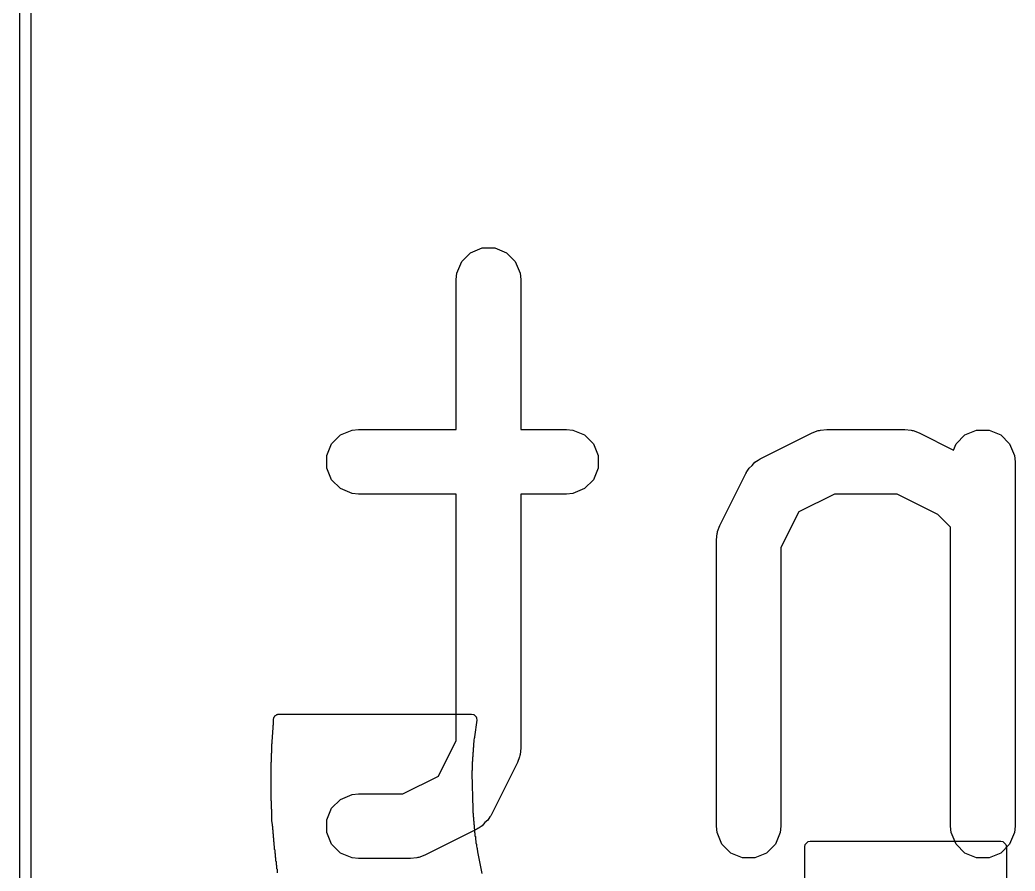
# Model space of a CAD drawing. Extents: x 94.3 to 121.8, y -81.7 to -63.9.
# Drawn here: x 97.921 to 100.234, y -74.559 to -72.582 of the extents above; entities that cross this region are included whole.
import ezdxf

# ---------------------------------------------------------------- set-up
doc = ezdxf.new("R2010")
doc.units = 0
doc.layers.add('BLACK', color=7, linetype='CONTINUOUS')

msp = doc.modelspace()

# ---------------------------------------------------------------- linework, layer by layer
at = {"layer": 'BLACK', "linetype": 'CONTINUOUS'}
for p, q in [((97.921, -79.821), (97.921, -65.851)), ((97.9464, -65.851), (97.9464, -79.821)), ((98.947878, -73.143058), (98.96857, -73.122366)), ((98.96857, -73.122366), (98.995606, -73.111167)), ((98.995606, -73.111167), (99.02487, -73.111167)), ((99.02487, -73.111167), (99.051906, -73.122366)), ((99.051906, -73.122366), (99.072598, -73.143058)), ((98.936679, -73.170094), (98.947878, -73.143058)), ((99.072598, -73.143058), (99.083797, -73.170094)), ((98.935238, -73.184726), (98.936679, -73.170094)), ((98.935238, -73.533059), (98.935238, -73.184726)), ((99.083797, -73.170094), (99.085238, -73.184726)), ((99.085238, -73.184726), (99.085238, -73.533059)), ((98.666189, -73.545699), (98.693225, -73.5345)), ((98.693225, -73.5345), (98.707857, -73.533059)), ((98.707857, -73.533059), (98.935238, -73.533059)), ((99.085238, -73.533059), (99.191666, -73.533059)), ((99.191666, -73.533059), (99.206298, -73.5345)), ((99.206298, -73.5345), (99.233334, -73.545699)), ((99.762887, -73.540977), (99.776618, -73.535722)), ((99.776618, -73.535722), (99.779307, -73.53553)), ((99.779307, -73.53553), (99.781796, -73.5345)), ((99.781796, -73.5345), (99.796428, -73.533059)), ((99.796428, -73.533059), (99.977857, -73.533059)), ((99.977857, -73.533059), (99.992489, -73.5345)), ((99.992489, -73.5345), (99.994978, -73.535531)), ((99.994978, -73.535531), (99.997666, -73.535722)), ((99.997666, -73.535722), (100.011398, -73.540977)), ((100.117618, -73.545699), (100.144654, -73.5345)), ((100.144654, -73.5345), (100.173918, -73.5345)), ((100.173918, -73.5345), (100.200954, -73.545699)), ((98.645497, -73.566391), (98.666189, -73.545699)), ((99.233334, -73.545699), (99.254026, -73.566391)), ((99.641935, -73.601453), (99.762887, -73.540977)), ((100.011398, -73.540977), (100.090972, -73.580764)), ((100.096926, -73.566391), (100.117618, -73.545699)), ((100.200954, -73.545699), (100.221646, -73.566391)), ((98.634298, -73.593427), (98.645497, -73.566391)), ((99.254026, -73.566391), (99.265225, -73.593427)), ((100.090972, -73.580764), (100.096926, -73.566391)), ((100.221646, -73.566391), (100.232845, -73.593427)), ((98.634298, -73.622691), (98.634298, -73.593427)), ((99.265225, -73.593427), (99.265225, -73.622691)), ((99.629492, -73.609285), (99.636897, -73.604623)), ((99.636897, -73.604623), (99.638334, -73.603378)), ((99.638334, -73.603378), (99.639487, -73.602993)), ((99.639487, -73.602993), (99.641935, -73.601453)), ((100.232845, -73.593427), (100.234286, -73.608059)), ((100.234286, -73.608059), (100.234286, -74.454726)), ((98.645497, -73.649727), (98.634298, -73.622691)), ((99.265225, -73.622691), (99.254026, -73.649727)), ((99.609933, -73.632548), (99.610319, -73.631393)), ((99.610319, -73.631393), (99.611566, -73.629954)), ((99.611566, -73.629954), (99.616226, -73.622552)), ((99.616226, -73.622552), (99.623328, -73.616392)), ((99.623328, -73.616392), (99.629492, -73.609285)), ((98.666189, -73.670419), (98.645497, -73.649727)), ((99.254026, -73.649727), (99.233334, -73.670419)), ((99.547918, -73.755947), (99.608394, -73.634995)), ((99.608394, -73.634995), (99.609933, -73.632548)), ((98.693225, -73.681618), (98.666189, -73.670419)), ((99.233334, -73.670419), (99.206298, -73.681618)), ((98.707857, -73.683059), (98.693225, -73.681618)), ((98.935238, -73.683059), (98.707857, -73.683059)), ((98.935238, -74.255591), (98.935238, -73.683059)), ((99.191666, -73.683059), (99.085238, -73.683059)), ((99.085238, -73.683059), (99.085238, -74.273297)), ((99.206298, -73.681618), (99.191666, -73.683059)), ((99.814133, -73.683059), (99.731377, -73.724436)), ((99.960152, -73.683059), (99.814133, -73.683059)), ((100.054382, -73.730174), (99.960152, -73.683059)), ((99.731377, -73.724436), (99.69, -73.807192)), ((100.084286, -73.760077), (100.054382, -73.730174)), ((99.542472, -73.772366), (99.542663, -73.769679)), ((99.542663, -73.769679), (99.547918, -73.755947)), ((100.084286, -74.454726), (100.084286, -73.760077)), ((99.54, -73.789488), (99.541441, -73.774856)), ((99.54, -74.454726), (99.54, -73.789488)), ((99.541441, -73.774856), (99.542472, -73.772366)), ((99.69, -73.807192), (99.69, -74.454726)), ((98.51044, -74.219469), (98.510676, -74.205562)), ((98.510674, -74.205562), (98.511582, -74.203475)), ((98.510676, -74.205562), (98.510674, -74.205562)), ((98.511582, -74.201924), (98.512777, -74.200728)), ((98.511582, -74.203475), (98.511582, -74.201924)), ((98.512777, -74.200728), (98.513806, -74.198365)), ((98.513806, -74.198365), (98.517049, -74.196456)), ((98.517049, -74.196456), (98.518455, -74.195051)), ((98.518455, -74.195051), (98.519939, -74.194755)), ((98.519939, -74.194755), (98.520571, -74.194384)), ((98.520571, -74.194384), (98.521403, -74.194464)), ((98.521403, -74.194464), (98.523315, -74.194084)), ((98.523315, -74.194084), (98.970528, -74.194084)), ((98.970528, -74.194084), (98.975388, -74.195051)), ((98.975388, -74.195051), (98.975662, -74.195325)), ((98.975662, -74.195325), (98.976153, -74.195397)), ((98.976153, -74.195397), (98.981771, -74.200878)), ((98.983066, -74.208611), (98.977497, -74.246942)), ((98.981771, -74.200878), (98.981885, -74.201548)), ((98.981885, -74.201548), (98.982261, -74.201924)), ((98.982261, -74.201924), (98.982261, -74.203741)), ((98.982261, -74.203741), (98.983095, -74.208615)), ((98.983095, -74.208615), (98.983066, -74.208611)), ((98.509047, -74.231189), (98.509927, -74.229872)), ((98.509047, -74.240869), (98.509047, -74.231189)), ((98.509927, -74.220237), (98.51044, -74.219469)), ((98.509927, -74.229872), (98.509927, -74.220237)), ((98.507551, -74.252831), (98.508257, -74.251774)), ((98.507551, -74.262551), (98.507551, -74.252831)), ((98.508256, -74.242053), (98.509047, -74.240869)), ((98.508256, -74.251773), (98.508256, -74.242053)), ((98.508257, -74.251774), (98.508256, -74.251773)), ((98.893859, -74.338348), (98.935238, -74.255591)), ((98.977078, -74.249824), (98.976347, -74.254857)), ((98.976347, -74.254857), (98.976347, -74.260421)), ((98.977497, -74.249198), (98.977078, -74.249824)), ((98.977497, -74.246942), (98.977497, -74.249198)), ((98.506389, -74.274138), (98.506962, -74.273279)), ((98.506389, -74.283858), (98.506389, -74.274138)), ((98.506929, -74.263526), (98.507568, -74.262568)), ((98.506929, -74.273246), (98.506929, -74.263526)), ((98.506962, -74.273279), (98.506929, -74.273246)), ((98.507568, -74.262568), (98.507551, -74.262551)), ((98.975333, -74.271508), (98.974451, -74.272827)), ((98.974451, -74.272827), (98.974451, -74.282462)), ((98.976347, -74.260421), (98.975333, -74.261938)), ((98.975333, -74.261938), (98.975333, -74.271508)), ((99.085238, -74.273297), (99.083797, -74.287929)), ((98.505548, -74.295125), (98.505995, -74.294456)), ((98.505548, -74.304845), (98.505548, -74.295125)), ((98.50593, -74.284671), (98.506439, -74.283908)), ((98.50593, -74.294391), (98.50593, -74.284671)), ((98.505995, -74.294456), (98.50593, -74.294391)), ((98.506439, -74.283908), (98.506389, -74.283858)), ((98.973696, -74.293291), (98.973047, -74.294261)), ((98.973047, -74.294261), (98.973063, -74.294277)), ((98.973063, -74.294277), (98.973063, -74.303997)), ((98.974451, -74.282462), (98.973696, -74.283592)), ((98.973696, -74.283592), (98.973696, -74.293291)), ((99.082575, -74.293106), (99.07732, -74.306838)), ((99.082765, -74.290418), (99.082575, -74.293106)), ((99.083797, -74.287929), (99.082765, -74.290418)), ((98.504853, -74.326038), (98.50512, -74.325636)), ((98.505011, -74.315807), (98.505337, -74.315318)), ((98.505011, -74.325527), (98.505011, -74.315807)), ((98.50512, -74.325636), (98.505011, -74.325527)), ((98.505242, -74.305503), (98.505628, -74.304925)), ((98.505242, -74.315223), (98.505242, -74.305503)), ((98.505337, -74.315318), (98.505242, -74.315223)), ((98.505628, -74.304925), (98.505548, -74.304845)), ((98.972145, -74.32506), (98.97177, -74.325621)), ((98.97177, -74.325621), (98.971853, -74.325704)), ((98.971853, -74.325704), (98.971853, -74.332077)), ((98.972547, -74.314585), (98.972083, -74.315278)), ((98.972083, -74.315278), (98.972145, -74.31534)), ((98.972145, -74.31534), (98.972145, -74.32506)), ((98.973063, -74.303997), (98.972508, -74.304826)), ((98.972508, -74.304826), (98.972547, -74.304865)), ((98.972547, -74.304865), (98.972547, -74.314585)), ((99.07732, -74.306838), (99.016843, -74.427791)), ((98.50475, -74.346286), (98.504904, -74.346054)), ((98.50475, -74.356006), (98.50475, -74.346286)), ((98.504767, -74.336197), (98.504977, -74.335882)), ((98.504767, -74.345917), (98.504767, -74.336197)), ((98.504904, -74.346054), (98.504767, -74.345917)), ((98.504853, -74.335758), (98.504853, -74.326038)), ((98.504977, -74.335882), (98.504853, -74.335758)), ((98.811104, -74.379726), (98.893859, -74.338348)), ((98.971853, -74.332077), (98.973619, -74.414495)), ((98.504901, -74.356157), (98.50475, -74.356006)), ((98.504802, -74.356307), (98.504901, -74.356157)), ((98.504802, -74.366027), (98.504802, -74.356307)), ((98.504967, -74.366192), (98.504802, -74.366027)), ((98.504921, -74.366261), (98.504967, -74.366192)), ((98.504921, -74.375981), (98.504921, -74.366261)), ((98.505106, -74.376166), (98.504921, -74.375981)), ((98.505106, -74.385869), (98.505106, -74.376166)), ((98.505355, -74.386118), (98.505106, -74.385869)), ((98.505355, -74.395692), (98.505355, -74.386118)), ((98.645497, -74.413058), (98.666189, -74.392366)), ((98.666189, -74.392366), (98.693225, -74.381167)), ((98.693225, -74.381167), (98.707857, -74.379726)), ((98.707857, -74.379726), (98.811104, -74.379726)), ((98.505668, -74.396005), (98.505355, -74.395692)), ((98.505668, -74.405452), (98.505668, -74.396005)), ((98.506043, -74.405827), (98.505668, -74.405452)), ((98.506043, -74.41515), (98.506043, -74.405827)), ((98.506479, -74.415586), (98.506043, -74.41515)), ((98.506479, -74.424787), (98.506479, -74.415586)), ((98.634298, -74.440094), (98.645497, -74.413058)), ((98.973619, -74.414495), (98.973668, -74.414544)), ((98.973668, -74.414544), (98.973668, -74.416756)), ((98.973668, -74.416756), (98.973811, -74.423466)), ((98.506949, -74.425257), (98.506479, -74.424787)), ((98.506678, -74.441256), (98.506949, -74.425257)), ((98.508142, -74.451509), (98.506678, -74.441256)), ((98.634298, -74.469358), (98.634298, -74.440094)), ((98.973811, -74.423466), (98.974315, -74.42397)), ((98.974315, -74.42397), (98.974315, -74.432587)), ((98.974315, -74.432587), (98.975043, -74.433315)), ((98.975043, -74.433315), (98.975043, -74.441774)), ((99.00901, -74.440234), (99.001905, -74.446395)), ((99.013671, -74.432829), (99.00901, -74.440234)), ((99.014918, -74.431392), (99.013671, -74.432829)), ((99.015302, -74.430237), (99.014918, -74.431392)), ((99.016843, -74.427791), (99.015302, -74.430237)), ((98.508142, -74.453342), (98.508142, -74.451509)), ((98.508447, -74.453647), (98.508142, -74.453342)), ((98.508811, -74.456195), (98.508447, -74.453647)), ((98.508811, -74.462745), (98.508811, -74.456195)), ((98.509537, -74.463471), (98.508811, -74.462745)), ((98.509537, -74.472093), (98.509537, -74.463471)), ((98.983302, -74.461332), (98.86235, -74.521808)), ((98.975043, -74.441774), (98.97585, -74.442581)), ((98.97585, -74.442581), (98.97585, -74.450885)), ((98.97585, -74.450885), (98.976734, -74.451769)), ((98.976734, -74.451769), (98.976734, -74.459922)), ((98.976734, -74.459922), (98.977694, -74.460882)), ((98.977694, -74.460882), (98.977694, -74.468887)), ((98.985748, -74.459791), (98.983302, -74.461332)), ((98.986903, -74.459407), (98.985748, -74.459791)), ((98.98834, -74.45816), (98.986903, -74.459407)), ((98.995744, -74.4535), (98.98834, -74.45816)), ((99.001905, -74.446395), (98.995744, -74.4535)), ((99.541441, -74.469358), (99.54, -74.454726)), ((99.69, -74.454726), (99.688559, -74.469358)), ((100.085727, -74.469358), (100.084286, -74.454726)), ((100.234286, -74.454726), (100.232845, -74.469358)), ((98.510317, -74.472873), (98.509537, -74.472093)), ((98.510317, -74.481385), (98.510317, -74.472873)), ((98.511152, -74.48222), (98.510317, -74.481385)), ((98.511152, -74.490623), (98.511152, -74.48222)), ((98.645497, -74.496394), (98.634298, -74.469358)), ((98.977694, -74.468887), (98.978728, -74.469921)), ((98.978728, -74.469921), (98.978728, -74.477781)), ((98.978728, -74.477781), (98.979834, -74.478887)), ((98.979834, -74.478887), (98.979834, -74.486606)), ((98.979834, -74.486606), (98.981011, -74.487783)), ((98.981011, -74.487783), (98.981011, -74.493562)), ((99.55264, -74.496394), (99.541441, -74.469358)), ((99.688559, -74.469358), (99.67736, -74.496394)), ((100.096926, -74.496394), (100.085727, -74.469358)), ((100.232845, -74.469358), (100.221646, -74.496394)), ((98.51204, -74.491511), (98.511152, -74.490623)), ((98.51204, -74.499807), (98.51204, -74.491511)), ((98.512981, -74.500748), (98.51204, -74.499807)), ((98.512981, -74.508939), (98.512981, -74.500748)), ((98.513973, -74.509931), (98.512981, -74.508939)), ((98.513973, -74.51802), (98.513973, -74.509931)), ((98.666189, -74.517086), (98.645497, -74.496394)), ((98.981011, -74.493562), (98.981432, -74.495783)), ((98.981432, -74.495783), (98.982258, -74.496609)), ((98.982258, -74.496609), (98.982258, -74.500133)), ((98.982258, -74.500133), (98.983175, -74.50497)), ((98.983175, -74.50497), (98.983572, -74.505367)), ((98.983572, -74.505367), (98.983572, -74.507058)), ((98.983572, -74.507058), (98.984887, -74.513991)), ((99.573332, -74.517086), (99.55264, -74.496394)), ((99.67736, -74.496394), (99.656668, -74.517086)), ((99.745444, -74.502176), (99.746411, -74.497316)), ((99.745444, -75.335431), (99.745444, -74.502176)), ((99.746411, -74.497316), (99.753284, -74.490443)), ((99.753284, -74.490443), (99.758144, -74.489476)), ((99.758144, -74.489476), (100.201305, -74.489476)), ((100.117618, -74.517086), (100.096926, -74.496394)), ((100.221646, -74.496394), (100.200954, -74.517086)), ((100.201305, -74.489476), (100.206165, -74.490443)), ((100.206165, -74.490443), (100.213038, -74.497316)), ((100.213038, -74.497316), (100.214005, -74.502176)), ((100.214005, -74.502176), (100.214005, -75.336441)), ((98.515017, -74.519064), (98.513973, -74.51802)), ((98.515017, -74.527049), (98.515017, -74.519064)), ((98.51611, -74.528142), (98.515017, -74.527049)), ((98.51611, -74.536028), (98.51611, -74.528142)), ((98.693225, -74.528285), (98.666189, -74.517086)), ((98.707857, -74.529726), (98.693225, -74.528285)), ((98.828809, -74.529726), (98.707857, -74.529726)), ((98.843441, -74.528285), (98.828809, -74.529726)), ((98.84593, -74.527253), (98.843441, -74.528285)), ((98.848618, -74.527063), (98.84593, -74.527253)), ((98.86235, -74.521808), (98.848618, -74.527063)), ((98.984887, -74.513991), (98.984954, -74.514058)), ((98.984954, -74.514058), (98.984954, -74.514341)), ((98.984954, -74.514341), (98.994532, -74.564819)), ((99.600368, -74.528285), (99.573332, -74.517086)), ((99.629632, -74.528285), (99.600368, -74.528285)), ((99.656668, -74.517086), (99.629632, -74.528285)), ((100.144654, -74.528285), (100.117618, -74.517086)), ((100.173918, -74.528285), (100.144654, -74.528285)), ((100.200954, -74.517086), (100.173918, -74.528285)), ((98.517253, -74.537171), (98.51611, -74.536028)), ((98.517253, -74.544958), (98.517253, -74.537171)), ((98.518445, -74.54615), (98.517253, -74.544958)), ((98.518445, -74.553839), (98.518445, -74.54615)), ((98.519685, -74.555079), (98.518445, -74.553839)), ((98.519685, -74.562671), (98.519685, -74.555079))]:
    msp.add_line(p, q, dxfattribs=at)

doc.saveas('drawing.dxf')
